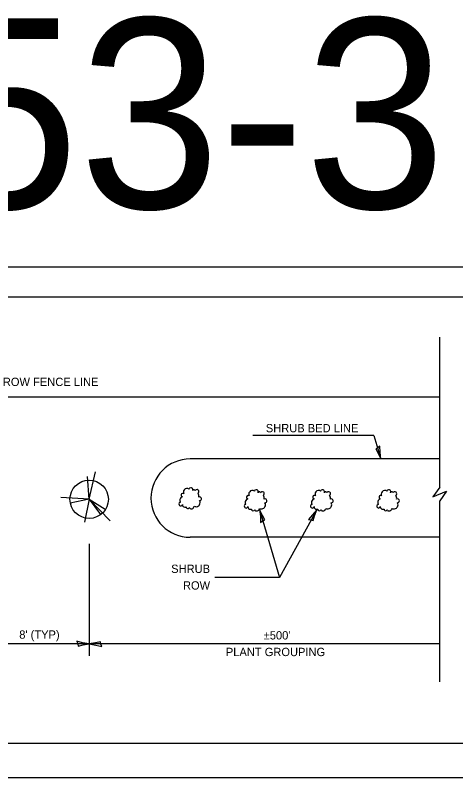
# Model space of a CAD drawing. Extents: x 2039679 to 2054696, y 1636462 to 1637830.
# Drawn here: x 2047993 to 2048364, y 1637118 to 1637774 of the extents above; entities that cross this region are included whole.
import ezdxf

# ---------------------------------------------------------------- set-up
doc = ezdxf.new("R2010")
doc.units = 0
for name, color, linetype in [('LD_Pr_Elements', 7, 'Continuous'), ('LD_Pr_Mowline', 7, 'Continuous'), ('LD_Pr_Shrubs', 7, 'Continuous'), ('LD_Trees', 7, 'Continuous'), ('ROW_Ex_Access_Control_and_ROW', 7, 'Continuous'), ('SH_General_Details', 7, 'Continuous'), ('SH_Printer_Plotting_Border', 7, 'Continuous'), ('Topo_Ex_Miscellaneous', 7, 'Continuous')]:
    doc.layers.add(name, color=color, linetype=linetype)

msp = doc.modelspace()

# ---------------------------------------------------------------- linework, layer by layer
at = {"layer": 'LD_Pr_Elements'}
for p, q in [((2048350.74, 1637376.38), (2048350.74, 1637502.83)), ((2048295.34, 1637420.08), (2048193.11, 1637420.08)), ((2048295.34, 1637420.08), (2048301.11, 1637400.23)), ((2048350.74, 1637376.38), (2048345.06, 1637368.34)), ((2048345.06, 1637368.34), (2048356.42, 1637373.07)), ((2048356.42, 1637373.07), (2048350.74, 1637365.03)), ((2048350.74, 1637212.63), (2048350.74, 1637365.03)), ((2048198.96, 1637357.52), (2048215.63, 1637300.26)), ((2048247.03, 1637357.45), (2048215.63, 1637300.26)), ((2048055.38, 1637328.59), (2048055.38, 1637234.53)), ((2048215.63, 1637300.26), (2048161.14, 1637300.26)), ((2048055.38, 1637244.44), (2047970.38, 1637244.44)), ((2048350.74, 1637244.44), (2048055.38, 1637244.44))]:
    msp.add_line(p, q, dxfattribs=at)
for points in [[(2048300.29, 1637410.92), (2048298.59, 1637409.54), (2048296.83, 1637408.68), (2048298.77, 1637405.02), (2048301.11, 1637400.23), (2048300.53, 1637405.89)], [(2048199.78, 1637346.82), (2048201.48, 1637348.21), (2048203.25, 1637349.07), (2048201.3, 1637352.73), (2048198.96, 1637357.52), (2048199.55, 1637351.85)], [(2048240.05, 1637349.31), (2048242.23, 1637349.08), (2048244.08, 1637348.44), (2048245.3, 1637352.41), (2048247.03, 1637357.45), (2048243.44, 1637353.03)], [(2048044.88, 1637246.64), (2048045.74, 1637244.62), (2048046.07, 1637242.68), (2048050.13, 1637243.53), (2048055.38, 1637244.44), (2048049.78, 1637245.46)], [(2048065.88, 1637242.24), (2048065.02, 1637244.26), (2048064.69, 1637246.19), (2048060.63, 1637245.35), (2048055.38, 1637244.44), (2048060.98, 1637243.42)]]:
    msp.add_lwpolyline(points, close=True, dxfattribs=at)
at = {"layer": 'LD_Pr_Mowline'}
for p, q in [((2048350.74, 1637400.23), (2048140.38, 1637400.23)), ((2048350.74, 1637334.23), (2048140.38, 1637334.23))]:
    msp.add_line(p, q, dxfattribs=at)
for start, end in [(90, 180), (180, 270)]:
    msp.add_arc((2048140.38, 1637367.23), 33, start, end, dxfattribs=at)
at = {"layer": 'LD_Pr_Shrubs'}
for points in [[(2048139.44, 1637374.8), (2048138.48, 1637375.29), (2048137.41, 1637375.38), (2048136.19, 1637375.09), (2048135.49, 1637374.43), (2048134.88, 1637373.38), (2048134.7, 1637372.4), (2048134.71, 1637371.48), (2048135.01, 1637370.89), (2048134.33, 1637371.19), (2048133.8, 1637371.1), (2048133.21, 1637370.8), (2048132.82, 1637370.2), (2048132.84, 1637369.4), (2048133.18, 1637368.77), (2048133.85, 1637368.36), (2048132.9, 1637367.9), (2048132.17, 1637367.09), (2048131.7, 1637366.05), (2048131.7, 1637364.87), (2048132, 1637364.01), (2048132.11, 1637363.73), (2048131.94, 1637363.64), (2048131.11, 1637363.16), (2048130.93, 1637362.38), (2048130.99, 1637361.61), (2048131.39, 1637361.02), (2048131.97, 1637360.75), (2048132.73, 1637360.67), (2048133.32, 1637360.99), (2048133.71, 1637361.37), (2048133.89, 1637361.88), (2048134.06, 1637360.78), (2048134.51, 1637360.18), (2048135.17, 1637359.78), (2048136.01, 1637359.6), (2048136.77, 1637359.68), (2048137.08, 1637359.84), (2048137.12, 1637359.2), (2048137.58, 1637358.63), (2048138.2, 1637358.39), (2048139.1, 1637358.45), (2048139.41, 1637358.82), (2048139.66, 1637359.25), (2048140.02, 1637358.81), (2048140.35, 1637358.35), (2048140.95, 1637358.19), (2048141.56, 1637358.17), (2048142.16, 1637358.19), (2048142.58, 1637358.46), (2048143.1, 1637358.91), (2048143.34, 1637359.31), (2048143.53, 1637359.78), (2048143.69, 1637360.35), (2048144.27, 1637360.12), (2048144.83, 1637360.08), (2048145.86, 1637360.02), (2048146.67, 1637360.24), (2048147.4, 1637360.61), (2048147.87, 1637361.08), (2048148.34, 1637361.68), (2048148.65, 1637362.5), (2048148.81, 1637363.41), (2048148.71, 1637364.12), (2048148.34, 1637365.12), (2048149.02, 1637365.24), (2048149.61, 1637365.67), (2048149.9, 1637366.29), (2048149.93, 1637366.91), (2048149.74, 1637367.48), (2048149.24, 1637368.06), (2048148.43, 1637368.31), (2048147.66, 1637368.06), (2048147.76, 1637368.91), (2048147.66, 1637369.8), (2048147.31, 1637370.57), (2048146.86, 1637371.16), (2048147.4, 1637371.72), (2048147.69, 1637372.51), (2048147.62, 1637373.35), (2048147.25, 1637374.06), (2048146.38, 1637374.41), (2048145.46, 1637374.29), (2048145.01, 1637373.99), (2048144.65, 1637373.55), (2048144.37, 1637373.99), (2048143.87, 1637374.23), (2048143.25, 1637374.29), (2048142.76, 1637374.03), (2048142.6, 1637373.58), (2048142.67, 1637374.47), (2048142.48, 1637375.24), (2048142.14, 1637375.66), (2048141.64, 1637375.96), (2048140.83, 1637375.96), (2048139.93, 1637375.57), (2048139.6, 1637375.1), (2048139.41, 1637374.85)], [(2048194.55, 1637373.02), (2048193.59, 1637373.52), (2048192.51, 1637373.61), (2048191.3, 1637373.31), (2048190.6, 1637372.65), (2048189.98, 1637371.6), (2048189.8, 1637370.62), (2048189.82, 1637369.71), (2048190.11, 1637369.12), (2048189.44, 1637369.41), (2048188.9, 1637369.33), (2048188.31, 1637369.03), (2048187.93, 1637368.43), (2048187.95, 1637367.63), (2048188.28, 1637366.99), (2048188.96, 1637366.58), (2048188, 1637366.12), (2048187.28, 1637365.31), (2048186.81, 1637364.28), (2048186.81, 1637363.1), (2048187.1, 1637362.24), (2048187.22, 1637361.96), (2048187.05, 1637361.87), (2048186.22, 1637361.38), (2048186.04, 1637360.6), (2048186.1, 1637359.84), (2048186.5, 1637359.25), (2048187.08, 1637358.98), (2048187.84, 1637358.89), (2048188.43, 1637359.21), (2048188.82, 1637359.6), (2048188.99, 1637360.1), (2048189.17, 1637359.01), (2048189.62, 1637358.4), (2048190.28, 1637358), (2048191.12, 1637357.83), (2048191.87, 1637357.9), (2048192.18, 1637358.06), (2048192.23, 1637357.43), (2048192.69, 1637356.85), (2048193.31, 1637356.62), (2048194.21, 1637356.68), (2048194.52, 1637357.05), (2048194.77, 1637357.47), (2048195.12, 1637357.03), (2048195.46, 1637356.57), (2048196.05, 1637356.41), (2048196.67, 1637356.4), (2048197.27, 1637356.41), (2048197.69, 1637356.69), (2048198.21, 1637357.14), (2048198.44, 1637357.53), (2048198.64, 1637358), (2048198.8, 1637358.58), (2048199.38, 1637358.34), (2048199.93, 1637358.3), (2048200.97, 1637358.24), (2048201.78, 1637358.46), (2048202.5, 1637358.83), (2048202.98, 1637359.3), (2048203.45, 1637359.91), (2048203.76, 1637360.72), (2048203.92, 1637361.64), (2048203.82, 1637362.34), (2048203.45, 1637363.35), (2048204.13, 1637363.47), (2048204.72, 1637363.89), (2048205.01, 1637364.51), (2048205.04, 1637365.13), (2048204.85, 1637365.71), (2048204.35, 1637366.28), (2048203.54, 1637366.54), (2048202.77, 1637366.28), (2048202.87, 1637367.14), (2048202.77, 1637368.03), (2048202.41, 1637368.8), (2048201.97, 1637369.38), (2048202.5, 1637369.94), (2048202.8, 1637370.74), (2048202.72, 1637371.57), (2048202.35, 1637372.28), (2048201.49, 1637372.63), (2048200.57, 1637372.52), (2048200.11, 1637372.22), (2048199.76, 1637371.78), (2048199.48, 1637372.22), (2048198.98, 1637372.46), (2048198.35, 1637372.52), (2048197.87, 1637372.25), (2048197.71, 1637371.81), (2048197.78, 1637372.69), (2048197.59, 1637373.46), (2048197.25, 1637373.89), (2048196.75, 1637374.19), (2048195.93, 1637374.19), (2048195.03, 1637373.8), (2048194.71, 1637373.33), (2048194.52, 1637373.08)], [(2048250.38, 1637373.02), (2048249.43, 1637373.52), (2048248.35, 1637373.61), (2048247.14, 1637373.31), (2048246.44, 1637372.65), (2048245.82, 1637371.6), (2048245.64, 1637370.62), (2048245.66, 1637369.71), (2048245.95, 1637369.12), (2048245.27, 1637369.41), (2048244.74, 1637369.33), (2048244.15, 1637369.03), (2048243.77, 1637368.43), (2048243.78, 1637367.63), (2048244.12, 1637366.99), (2048244.8, 1637366.58), (2048243.84, 1637366.12), (2048243.12, 1637365.31), (2048242.65, 1637364.28), (2048242.65, 1637363.1), (2048242.94, 1637362.24), (2048243.06, 1637361.96), (2048242.88, 1637361.87), (2048242.05, 1637361.38), (2048241.88, 1637360.6), (2048241.94, 1637359.84), (2048242.34, 1637359.25), (2048242.91, 1637358.98), (2048243.68, 1637358.89), (2048244.27, 1637359.21), (2048244.66, 1637359.6), (2048244.83, 1637360.1), (2048245.01, 1637359.01), (2048245.45, 1637358.4), (2048246.11, 1637358), (2048246.96, 1637357.83), (2048247.71, 1637357.9), (2048248.02, 1637358.06), (2048248.07, 1637357.43), (2048248.53, 1637356.85), (2048249.15, 1637356.62), (2048250.05, 1637356.68), (2048250.36, 1637357.05), (2048250.6, 1637357.47), (2048250.96, 1637357.03), (2048251.3, 1637356.57), (2048251.89, 1637356.41), (2048252.51, 1637356.4), (2048253.1, 1637356.41), (2048253.53, 1637356.69), (2048254.05, 1637357.14), (2048254.28, 1637357.53), (2048254.47, 1637358), (2048254.64, 1637358.58), (2048255.21, 1637358.34), (2048255.77, 1637358.3), (2048256.81, 1637358.24), (2048257.62, 1637358.46), (2048258.34, 1637358.83), (2048258.81, 1637359.3), (2048259.28, 1637359.91), (2048259.6, 1637360.72), (2048259.76, 1637361.64), (2048259.65, 1637362.34), (2048259.28, 1637363.35), (2048259.96, 1637363.47), (2048260.55, 1637363.89), (2048260.85, 1637364.51), (2048260.88, 1637365.13), (2048260.68, 1637365.71), (2048260.18, 1637366.28), (2048259.37, 1637366.54), (2048258.61, 1637366.28), (2048258.71, 1637367.14), (2048258.61, 1637368.03), (2048258.25, 1637368.8), (2048257.81, 1637369.38), (2048258.34, 1637369.94), (2048258.64, 1637370.74), (2048258.56, 1637371.57), (2048258.19, 1637372.28), (2048257.32, 1637372.63), (2048256.4, 1637372.52), (2048255.95, 1637372.22), (2048255.59, 1637371.78), (2048255.32, 1637372.22), (2048254.81, 1637372.46), (2048254.19, 1637372.52), (2048253.7, 1637372.25), (2048253.54, 1637371.81), (2048253.61, 1637372.69), (2048253.43, 1637373.46), (2048253.08, 1637373.89), (2048252.58, 1637374.19), (2048251.77, 1637374.19), (2048250.87, 1637373.8), (2048250.55, 1637373.33), (2048250.36, 1637373.08)], [(2048306.22, 1637373.02), (2048305.26, 1637373.52), (2048304.19, 1637373.61), (2048302.98, 1637373.31), (2048302.27, 1637372.65), (2048301.66, 1637371.6), (2048301.48, 1637370.62), (2048301.5, 1637369.71), (2048301.79, 1637369.12), (2048301.11, 1637369.41), (2048300.58, 1637369.33), (2048299.99, 1637369.03), (2048299.61, 1637368.43), (2048299.62, 1637367.63), (2048299.96, 1637366.99), (2048300.64, 1637366.58), (2048299.68, 1637366.12), (2048298.95, 1637365.31), (2048298.49, 1637364.28), (2048298.49, 1637363.1), (2048298.78, 1637362.24), (2048298.89, 1637361.96), (2048298.72, 1637361.87), (2048297.89, 1637361.38), (2048297.72, 1637360.6), (2048297.77, 1637359.84), (2048298.17, 1637359.25), (2048298.75, 1637358.98), (2048299.52, 1637358.89), (2048300.11, 1637359.21), (2048300.49, 1637359.6), (2048300.67, 1637360.1), (2048300.84, 1637359.01), (2048301.29, 1637358.4), (2048301.95, 1637358), (2048302.8, 1637357.83), (2048303.55, 1637357.9), (2048303.86, 1637358.06), (2048303.9, 1637357.43), (2048304.36, 1637356.85), (2048304.98, 1637356.62), (2048305.88, 1637356.68), (2048306.19, 1637357.05), (2048306.44, 1637357.47), (2048306.8, 1637357.03), (2048307.13, 1637356.57), (2048307.73, 1637356.41), (2048308.34, 1637356.4), (2048308.94, 1637356.41), (2048309.37, 1637356.69), (2048309.88, 1637357.14), (2048310.12, 1637357.53), (2048310.31, 1637358), (2048310.47, 1637358.58), (2048311.05, 1637358.34), (2048311.61, 1637358.3), (2048312.64, 1637358.24), (2048313.45, 1637358.46), (2048314.18, 1637358.83), (2048314.65, 1637359.3), (2048315.12, 1637359.91), (2048315.43, 1637360.72), (2048315.59, 1637361.64), (2048315.49, 1637362.34), (2048315.12, 1637363.35), (2048315.8, 1637363.47), (2048316.39, 1637363.89), (2048316.68, 1637364.51), (2048316.71, 1637365.13), (2048316.52, 1637365.71), (2048316.02, 1637366.28), (2048315.21, 1637366.54), (2048314.44, 1637366.28), (2048314.55, 1637367.14), (2048314.44, 1637368.03), (2048314.09, 1637368.8), (2048313.65, 1637369.38), (2048314.18, 1637369.94), (2048314.47, 1637370.74), (2048314.4, 1637371.57), (2048314.03, 1637372.28), (2048313.16, 1637372.63), (2048312.24, 1637372.52), (2048311.79, 1637372.22), (2048311.43, 1637371.78), (2048311.15, 1637372.22), (2048310.65, 1637372.46), (2048310.03, 1637372.52), (2048309.54, 1637372.25), (2048309.38, 1637371.81), (2048309.45, 1637372.69), (2048309.26, 1637373.46), (2048308.92, 1637373.89), (2048308.42, 1637374.19), (2048307.61, 1637374.19), (2048306.71, 1637373.8), (2048306.38, 1637373.33), (2048306.19, 1637373.08)]]:
    msp.add_lwpolyline(points, dxfattribs=at)
at = {"layer": 'LD_Trees'}
for q in [(2048060.72, 1637389.49), (2048053.83, 1637385.49), (2048031.35, 1637367.78), (2048039.38, 1637363.03), (2048051.33, 1637347.05), (2048064.8, 1637353.48), (2048072.98, 1637347.96), (2048068.82, 1637357.95)]:
    msp.add_line((2048055.29, 1637366.26), q, dxfattribs=at)
msp.add_circle((2048055.28, 1637366.25), 16.17, dxfattribs=at)
at = {"layer": 'ROW_Ex_Access_Control_and_ROW'}
msp.add_line((2048350.74, 1637452.19), (2047637.91, 1637452.19), dxfattribs=at)
at = {"layer": 'SH_General_Details'}
msp.add_line((2048887.57, 1637561.72), (2047187.57, 1637561.72), dxfattribs=at)
msp.add_lwpolyline([(2047287.57, 1637536.72), (2048862.57, 1637536.72), (2048862.57, 1636486.72), (2047287.57, 1636486.72)], close=True, dxfattribs=at)
at = {"layer": 'SH_Printer_Plotting_Border'}
msp.add_lwpolyline([(2047187.57, 1636461.72), (2048887.57, 1636461.72), (2048887.57, 1637561.72), (2047187.57, 1637561.72)], close=True, dxfattribs=at)
at = {"layer": 'Topo_Ex_Miscellaneous'}
for p, q in [((2048782.48, 1637160.44), (2047351.55, 1637160.44)), ((2048782.48, 1637131.51), (2047351.55, 1637131.51))]:
    msp.add_line(p, q, dxfattribs=at)

# ---------------------------------------------------------------- texts
at = {"layer": 'LD_Pr_Elements'}
for s, p in [('ROW FENCE LINE', (2047982.5, 1637461.64)), ('SHRUB BED LINE', (2048204.16, 1637422.68)), ('SHRUB', (2048124.4, 1637304.2)), ('ROW', (2048134.32, 1637290.2)), ("8' (TYP)", (2047996.34, 1637248.8)), ("±500'", (2048202.36, 1637248.17)), ('PLANT GROUPING', (2048170.46, 1637234.17))]:
    msp.add_text(s, height=7, dxfattribs=at).set_placement(p)
at = {"layer": 'SH_General_Details'}
msp.add_text('253-3', height=160, dxfattribs=at).set_placement((2047808.69, 1637611.25))

doc.saveas('drawing.dxf')
